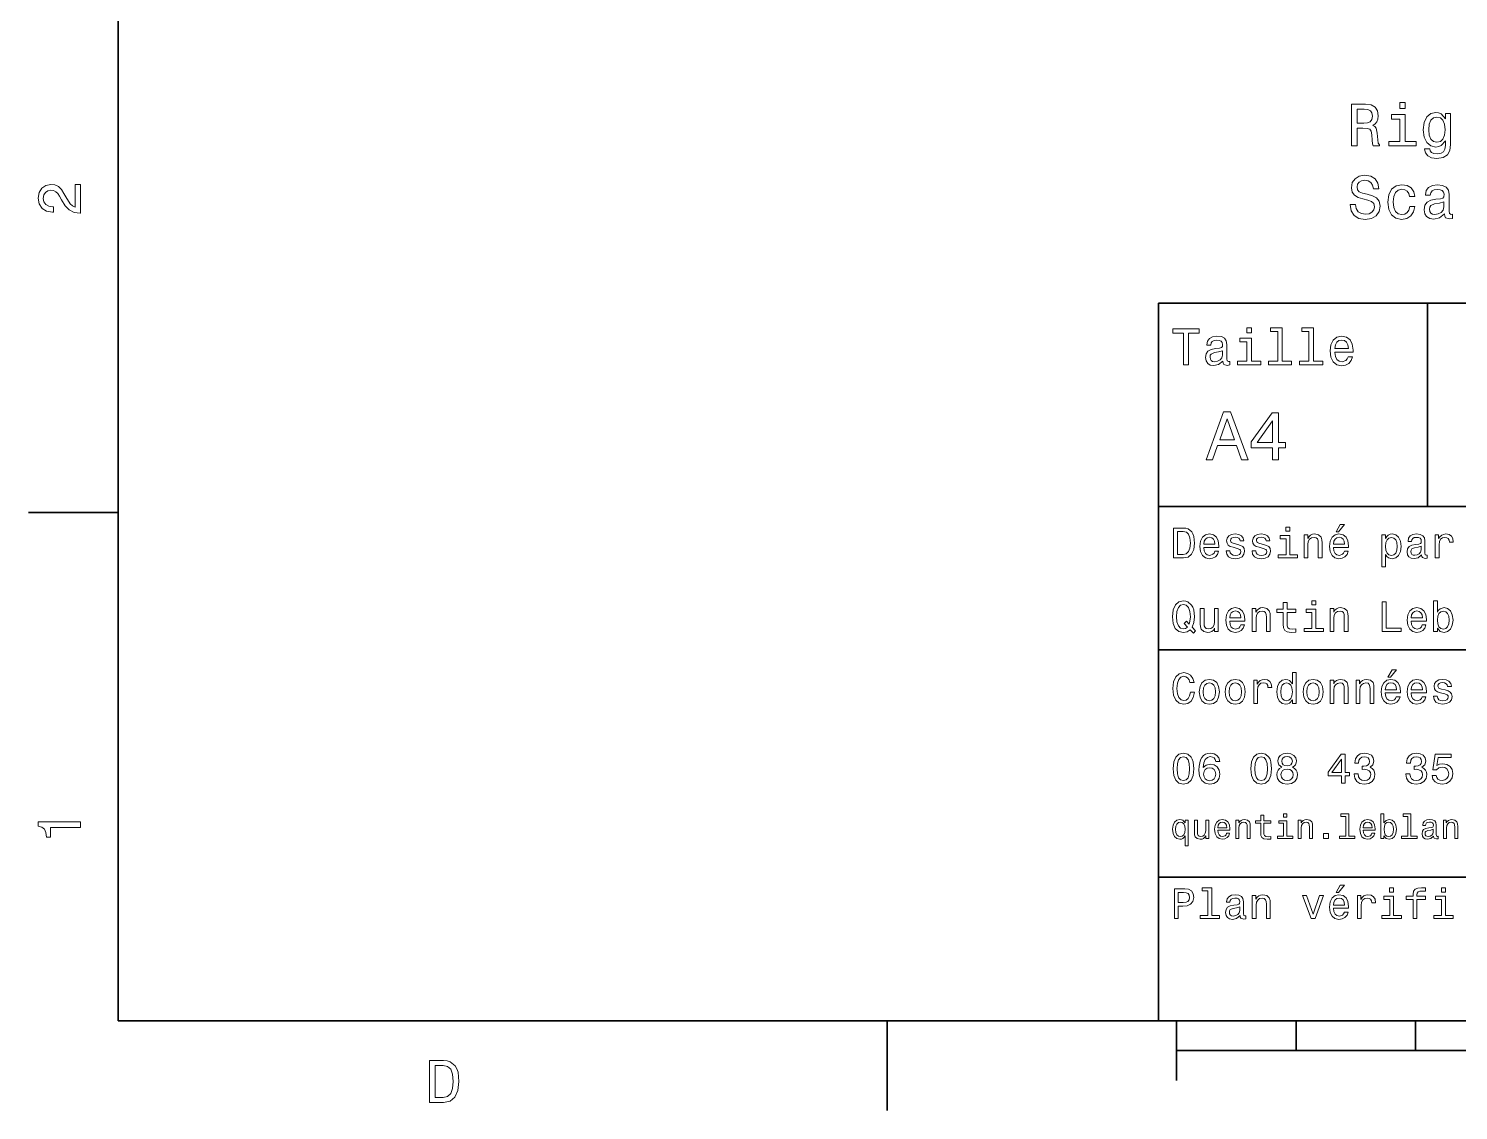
# Model space of a CAD drawing. Extents: x 0 to 297, y 0 to 210.
# Drawn here: x 2.5 to 122.1, y 2.5 to 93 of the extents above; entities that cross this region are included whole.
import ezdxf

# ---------------------------------------------------------------- set-up
doc = ezdxf.new("R2010")
doc.units = 0

msp = doc.modelspace()

# ---------------------------------------------------------------- linework, layer by layer
at = {"color": 7, "lineweight": 35}
for p, q in [((10, 200), (10, 10)), ((97, 10), (97, 70)), ((97, 70), (287, 70)), ((97, 53), (162, 53)), ((97, 41), (162, 41)), ((97, 22), (162, 22)), ((10, 10), (287, 10)), ((97, 10), (287, 10)), ((98.5, 7.5), (198.5, 7.5))]:
    msp.add_line(p, q, dxfattribs=at)
at = {"color": 7, "lineweight": 35, "ltscale": 0.425}
msp.add_line((119.5, 53), (119.5, 70), dxfattribs=at)
at = {"color": 7, "lineweight": 35, "ltscale": 0.1875}
for p, q in [((10, 52.5), (2.5, 52.5)), ((74.300003, 10), (74.300003, 2.5))]:
    msp.add_line(p, q, dxfattribs=at)
at = {"color": 7, "lineweight": 35, "ltscale": 0.125}
msp.add_line((98.5, 10), (98.5, 5), dxfattribs=at)
at = {"color": 7, "lineweight": 35, "ltscale": 0.0625}
for p, q in [((108.5, 10), (108.5, 7.5)), ((118.5, 10), (118.5, 7.5))]:
    msp.add_line(p, q, dxfattribs=at)
at = {"color": 7, "lineweight": 13}
for points in [[(113.153374, 83.143372), (113.622391, 83.143372), (113.622391, 84.62104), (114.101501, 84.62104), (114.454529, 84.605911), (114.67643, 84.535301), (114.797462, 84.368874), (114.8479, 84.071327), (114.873116, 83.617432), (114.903374, 83.319885), (114.96389, 83.143372), (115.493431, 83.143372), (115.493431, 83.239189), (115.377434, 83.380402), (115.33709, 83.642654), (115.301788, 84.207489), (115.216057, 84.626083), (115.10006, 84.757202), (114.918503, 84.853027), (115.120232, 84.979103), (115.261444, 85.155617), (115.352219, 85.377518), (115.382477, 85.644814), (115.311874, 86.068443), (115.110146, 86.386169), (114.77729, 86.577812), (114.323402, 86.643372), (113.153374, 86.643372)], [(114.192276, 86.214699), (114.499916, 86.184441), (114.716774, 86.088615), (114.852943, 85.912102), (114.898331, 85.634727), (114.8479, 85.342216), (114.711731, 85.165703), (114.479744, 85.074928), (114.162018, 85.049713), (113.622391, 85.049713), (113.622391, 86.214699)], [(117.641846, 86.764412), (117.172829, 86.764412), (117.172829, 86.260086), (117.641846, 86.260086)], [(117.626717, 83.516571), (117.626717, 85.760803), (116.486946, 85.760803), (116.486946, 85.382568), (117.182915, 85.382568), (117.182915, 83.516571), (116.275131, 83.516571), (116.275131, 83.143372), (118.544586, 83.143372), (118.544586, 83.516571)], [(121.414185, 83.264412), (121.414185, 85.851585), (120.990547, 85.851585), (120.990547, 85.412827), (120.64257, 85.811241), (120.430756, 85.912102), (120.193718, 85.947403), (119.765045, 85.846542), (119.43219, 85.564117), (119.215332, 85.110229), (119.139687, 84.5), (119.215332, 83.884727), (119.43219, 83.430832), (119.765045, 83.143372), (120.193718, 83.047554), (120.435791, 83.082855), (120.637527, 83.17363), (120.990547, 83.556915), (120.990547, 83.17363), (120.950203, 82.87104), (120.839256, 82.654175), (120.627441, 82.528099), (120.309715, 82.482712), (120.032333, 82.51297), (119.835648, 82.588615), (119.719658, 82.719742), (119.684357, 82.896255), (119.255676, 82.896255), (119.255676, 82.876083), (119.321243, 82.553314), (119.522972, 82.311241), (119.845734, 82.1549), (120.2845, 82.099426), (120.80899, 82.175072), (121.156975, 82.386887), (121.353661, 82.755043)], [(119.598618, 84.5), (119.644005, 84.948845), (119.780174, 85.2817), (119.991989, 85.478386), (120.274414, 85.548988), (120.57196, 85.478386), (120.793861, 85.2817), (120.930031, 84.948845), (120.980461, 84.5), (120.930031, 84.041069), (120.793861, 83.713257), (120.57196, 83.511528), (120.274414, 83.445969), (119.991989, 83.511528), (119.780174, 83.713257), (119.644005, 84.046112)], [(113.481186, 78.251442), (113.022247, 78.251442), (113.123116, 77.716858), (113.375275, 77.323486), (113.763603, 77.086456), (114.288101, 77.000725), (114.807556, 77.081413), (115.195885, 77.303314), (115.443001, 77.651299), (115.533775, 78.110229), (115.45813, 78.523773), (115.246315, 78.791069), (114.903374, 78.967583), (114.444443, 79.098701), (114.051071, 79.194527), (113.793861, 79.305473), (113.647614, 79.466858), (113.602219, 79.719025), (113.647614, 79.945969), (113.778732, 80.117439), (113.980461, 80.233429), (114.257843, 80.273773), (114.54026, 80.223343), (114.762161, 80.087173), (114.908417, 79.860229), (114.979019, 79.552597), (115.437958, 79.552597), (115.437958, 79.562683), (115.357262, 80.036743), (115.120232, 80.389771), (114.747032, 80.611671), (114.242714, 80.687317), (113.788818, 80.611671), (113.435791, 80.399857), (113.208847, 80.072044), (113.128159, 79.648415), (113.193718, 79.270172), (113.385361, 79.01297), (113.687958, 78.841499), (114.101501, 78.710373), (114.510002, 78.594383), (114.817642, 78.483429), (115.004242, 78.322044), (115.069801, 78.059799), (115.009285, 77.792511), (114.852943, 77.590782), (114.615913, 77.464699), (114.308273, 77.424355), (113.965332, 77.479828), (113.703087, 77.641212), (113.536659, 77.903458)], [(6.833213, 77.519447), (6.833213, 79.925072), (6.399496, 79.925072), (6.399496, 78.023773), (6.162464, 78.129684), (5.965778, 78.311241), (5.607709, 78.871033), (5.456412, 79.168587), (5.239553, 79.501442), (4.987392, 79.738472), (4.689842, 79.874641), (4.351945, 79.925072), (3.928314, 79.839333), (3.595461, 79.602303), (3.383646, 79.239189), (3.307997, 78.770172), (3.393732, 78.286018), (3.630764, 77.91787), (4.009006, 77.680832), (4.508286, 77.600143), (4.578891, 77.600143), (4.578891, 78.059074), (4.538545, 78.059074), (4.195605, 78.104462), (3.943444, 78.240631), (3.782061, 78.457489), (3.726585, 78.744957), (3.777017, 79.03746), (3.903098, 79.254318), (4.099784, 79.395531), (4.346902, 79.445961), (4.578891, 79.41066), (4.775577, 79.314842), (4.947046, 79.153458), (5.098343, 78.931557), (5.259727, 78.634003), (5.572406, 78.139771), (5.90526, 77.791786), (6.308718, 77.585014), (6.818084, 77.519447)], [(117.994873, 78.907059), (118.433632, 78.907059), (118.342857, 79.310516), (118.125999, 79.628242), (117.788101, 79.824928), (117.349342, 79.900574), (116.865189, 79.799713), (116.497032, 79.517288), (116.265045, 79.058357), (116.184357, 78.443085), (116.260002, 77.832855), (116.486946, 77.37896), (116.845016, 77.096542), (117.334213, 77.000725), (117.767929, 77.07637), (118.10582, 77.288185), (118.337814, 77.62104), (118.438675, 78.064842), (118.015045, 78.064842), (117.9394, 77.782425), (117.798187, 77.570602), (117.596458, 77.439484), (117.349342, 77.399139), (117.041702, 77.464699), (116.819801, 77.666428), (116.683632, 77.99424), (116.638245, 78.458214), (116.683632, 78.912102), (116.824844, 79.239914), (117.051788, 79.441643), (117.349342, 79.512245), (117.611588, 79.466858), (117.808273, 79.350868), (117.9394, 79.159225)], [(120.914902, 77.44957), (120.914902, 77.434441), (120.940117, 77.26297), (121.015762, 77.14193), (121.333488, 77.046112), (121.580605, 77.086456), (121.580605, 77.429398), (121.474701, 77.414268), (121.333488, 77.479828), (121.308273, 77.681557), (121.308273, 79.083572), (121.247757, 79.441643), (121.071243, 79.693802), (120.763603, 79.8451), (120.329887, 79.900574), (119.906258, 79.840057), (119.593575, 79.668587), (119.396889, 79.401299), (119.331329, 79.048271), (119.331329, 79.018013), (119.729744, 79.018013), (119.765045, 79.229828), (119.875999, 79.381126), (120.057556, 79.471901), (120.314758, 79.507202), (120.561874, 79.481987), (120.738388, 79.406342), (120.844299, 79.275215), (120.879601, 79.093658), (120.859428, 78.881844), (120.778732, 78.77594), (120.577003, 78.725502), (120.198761, 78.685158), (119.765045, 78.594383), (119.457405, 78.432999), (119.275856, 78.18084), (119.220375, 77.80764), (119.270813, 77.474785), (119.427147, 77.227669), (119.679314, 77.071327), (120.02729, 77.015854), (120.496315, 77.121758)], [(120.864471, 78.04467), (120.803947, 77.782425), (120.64257, 77.580688), (120.40049, 77.44957), (120.102943, 77.404182), (119.911301, 77.429398), (119.775131, 77.510086), (119.6894, 77.651299), (119.664185, 77.847984), (119.684357, 78.024498), (119.765045, 78.150574), (120.087814, 78.291786), (120.496315, 78.352303), (120.864471, 78.473343)], [(99.102303, 64.837173), (99.5, 64.837173), (99.5, 67.47406), (100.407784, 67.47406), (100.407784, 67.837173), (98.190201, 67.837173), (98.190201, 67.47406), (99.102303, 67.47406)], [(102.387611, 65.139771), (102.387611, 65.126801), (102.409225, 64.979828), (102.47406, 64.876076), (102.746399, 64.793945), (102.958214, 64.828529), (102.958214, 65.122475), (102.867432, 65.109505), (102.746399, 65.165703), (102.724785, 65.338615), (102.724785, 66.540344), (102.672913, 66.84726), (102.521614, 67.0634), (102.257927, 67.193085), (101.886169, 67.240631), (101.523056, 67.188759), (101.255043, 67.041786), (101.086456, 66.812675), (101.030258, 66.510086), (101.030258, 66.484146), (101.371758, 66.484146), (101.402016, 66.665703), (101.497116, 66.795387), (101.65274, 66.873199), (101.873199, 66.903458), (102.085014, 66.881844), (102.236313, 66.817001), (102.327087, 66.704605), (102.357346, 66.548988), (102.340057, 66.367432), (102.270897, 66.276657), (102.097984, 66.233429), (101.773773, 66.198845), (101.402016, 66.121033), (101.138329, 65.982704), (100.982712, 65.766571), (100.935158, 65.446686), (100.978386, 65.161385), (101.112389, 64.949562), (101.328529, 64.815559), (101.626801, 64.768013), (102.028816, 64.858788)], [(104.773773, 65.157059), (104.773773, 67.080688), (103.796829, 67.080688), (103.796829, 66.756485), (104.393372, 66.756485), (104.393372, 65.157059), (103.615273, 65.157059), (103.615273, 64.837173), (105.560516, 64.837173), (105.560516, 65.157059)], [(104.786743, 67.940918), (104.384727, 67.940918), (104.384727, 67.508644), (104.786743, 67.508644)], [(106.969742, 67.621033), (106.969742, 65.157059), (106.187317, 65.157059), (106.187317, 64.837173), (108.128242, 64.837173), (108.128242, 65.157059), (107.350143, 65.157059), (107.350143, 67.940918), (106.373199, 67.940918), (106.373199, 67.621033)], [(109.572044, 67.621033), (109.572044, 65.157059), (108.789627, 65.157059), (108.789627, 64.837173), (110.730545, 64.837173), (110.730545, 65.157059), (109.952454, 65.157059), (109.952454, 67.940918), (108.975502, 67.940918), (108.975502, 67.621033)], [(111.750717, 65.887604), (113.272339, 65.887604), (113.276657, 66.064842), (113.207497, 66.561958), (113.017288, 66.933716), (112.714699, 67.158501), (112.312683, 67.240631), (111.919312, 67.154175), (111.616714, 66.912102), (111.422188, 66.51873), (111.353027, 66), (111.41787, 65.4683), (111.612396, 65.079247), (111.91066, 64.837173), (112.299713, 64.755043), (112.636887, 64.811234), (112.913544, 64.958214), (113.116714, 65.191643), (113.233429, 65.502876), (112.857346, 65.502876), (112.779541, 65.329971), (112.667145, 65.200287), (112.34726, 65.096542), (112.100868, 65.144089), (111.914986, 65.295387), (111.793945, 65.541786), (111.750717, 65.874634)], [(102.344383, 65.649857), (102.292511, 65.425072), (102.154182, 65.252159), (101.946686, 65.139771), (101.691643, 65.100861), (101.527374, 65.122475), (101.41066, 65.191643), (101.337173, 65.312675), (101.315559, 65.481262), (101.332855, 65.632561), (101.402016, 65.740631), (101.678673, 65.861671), (102.028816, 65.913544), (102.344383, 66.017288)], [(111.750717, 66.207489), (111.798271, 66.50576), (111.914986, 66.726219), (112.092216, 66.860229), (112.325653, 66.907776), (112.554756, 66.860229), (112.731987, 66.726219), (112.840057, 66.50576), (112.878967, 66.207489)], [(100.982712, 56.9049), (101.51297, 56.9049), (101.933716, 58.080692), (103.530258, 58.080692), (103.951012, 56.9049), (104.492798, 56.9049), (103.028816, 60.910664), (102.440926, 60.910664)], [(102.118156, 58.570606), (102.734871, 60.334293), (103.351585, 58.570606)], [(106.521614, 56.9049), (107.040344, 56.9049), (107.040344, 57.896255), (107.610954, 57.896255), (107.610954, 58.357349), (107.040344, 58.357349), (107.040344, 60.818443), (106.515854, 60.818443), (104.763687, 58.403458), (104.763687, 57.896255), (106.521614, 57.896255)], [(105.247841, 58.357349), (106.521614, 60.149857), (106.521614, 58.357349)], [(111.84726, 50.88797), (112.059799, 50.88797), (112.560516, 51.500362), (112.207489, 51.500362)], [(99.080688, 51.190563), (98.248558, 51.190563), (98.248558, 48.690563), (99.080688, 48.690563), (99.473343, 48.769814), (99.765129, 49.011169), (99.945244, 49.40382), (100.010086, 49.940563), (99.952446, 50.488113), (99.880402, 50.70425), (99.779541, 50.877163), (99.487755, 51.111313), (99.296829, 51.168949)], [(99.055473, 50.891571), (99.329254, 50.837536), (99.516571, 50.671829), (99.628242, 50.376442), (99.664268, 49.940563), (99.624641, 49.519093), (99.51297, 49.223705), (99.322044, 49.047192), (99.055473, 48.989555), (98.583572, 48.989555), (98.583572, 50.891571)], [(100.784584, 49.565922), (102.052597, 49.565922), (102.056198, 49.713619), (101.998558, 50.127884), (101.840057, 50.437683), (101.587898, 50.625), (101.252884, 50.693443), (100.925072, 50.621399), (100.672913, 50.41967), (100.510803, 50.091862), (100.453171, 49.659584), (100.507202, 49.216499), (100.669312, 48.892292), (100.91787, 48.690563), (101.242073, 48.62212), (101.523056, 48.668949), (101.753601, 48.791428), (101.922913, 48.98595), (102.020172, 49.245319), (101.706772, 49.245319), (101.64193, 49.101227), (101.548271, 48.993156), (101.2817, 48.9067), (101.07637, 48.946327), (100.921471, 49.072407), (100.820602, 49.27774), (100.784584, 49.555115)], [(100.784584, 49.832493), (100.824211, 50.081055), (100.921471, 50.264771), (101.069168, 50.376442), (101.263687, 50.416069), (101.454613, 50.376442), (101.602303, 50.264771), (101.69236, 50.081055), (101.724785, 49.832493)], [(103.623199, 49.818085), (103.317001, 49.890129), (103.090057, 49.972984), (103.014412, 50.142292), (103.036026, 50.261169), (103.111671, 50.347622), (103.234146, 50.401657), (103.41066, 50.423271), (103.579971, 50.401657), (103.713257, 50.336815), (103.799713, 50.239555), (103.835732, 50.109871), (104.145531, 50.109871), (104.145531, 50.117077), (104.091499, 50.351227), (103.943802, 50.534943), (103.713257, 50.650219), (103.41066, 50.693443), (103.104469, 50.650219), (102.881126, 50.531342), (102.740631, 50.354828), (102.697403, 50.131485), (102.729828, 49.915348), (102.830688, 49.76405), (102.996399, 49.655983), (103.237755, 49.580334), (103.590775, 49.493877), (103.806915, 49.40382), (103.864555, 49.331772), (103.886169, 49.223705), (103.853745, 49.09042), (103.767288, 48.989555), (103.626801, 48.924713), (103.439484, 48.903099), (103.241356, 48.924713), (103.09726, 49.000362), (103, 49.122841), (102.960373, 49.292149), (102.654175, 49.292149), (102.704613, 49.003963), (102.852303, 48.795029), (103.086456, 48.668949), (103.41066, 48.62212), (103.749283, 48.668949), (103.997841, 48.795029), (104.149139, 48.996758), (104.203171, 49.259727), (104.163544, 49.486671), (104.051872, 49.641571), (103.868156, 49.742435)], [(105.791786, 49.818085), (105.485588, 49.890129), (105.258644, 49.972984), (105.182999, 50.142292), (105.204613, 50.261169), (105.280258, 50.347622), (105.40274, 50.401657), (105.579254, 50.423271), (105.748558, 50.401657), (105.881844, 50.336815), (105.9683, 50.239555), (106.004326, 50.109871), (106.314117, 50.109871), (106.314117, 50.117077), (106.260086, 50.351227), (106.112396, 50.534943), (105.881844, 50.650219), (105.579254, 50.693443), (105.273056, 50.650219), (105.049713, 50.531342), (104.909225, 50.354828), (104.865997, 50.131485), (104.898415, 49.915348), (104.999283, 49.76405), (105.164986, 49.655983), (105.406342, 49.580334), (105.759369, 49.493877), (105.975502, 49.40382), (106.033142, 49.331772), (106.054756, 49.223705), (106.022339, 49.09042), (105.935883, 48.989555), (105.795387, 48.924713), (105.60807, 48.903099), (105.409943, 48.924713), (105.265854, 49.000362), (105.168587, 49.122841), (105.12896, 49.292149), (104.822769, 49.292149), (104.873199, 49.003963), (105.020897, 48.795029), (105.255043, 48.668949), (105.579254, 48.62212), (105.91787, 48.668949), (106.166428, 48.795029), (106.317726, 48.996758), (106.371758, 49.259727), (106.33213, 49.486671), (106.220459, 49.641571), (106.036743, 49.742435)], [(107.981987, 48.957134), (107.981987, 50.560158), (107.16787, 50.560158), (107.16787, 50.289986), (107.664986, 50.289986), (107.664986, 48.957134), (107.016571, 48.957134), (107.016571, 48.690563), (108.637611, 48.690563), (108.637611, 48.957134)], [(107.992798, 51.27702), (107.657784, 51.27702), (107.657784, 50.916786), (107.992798, 50.916786)], [(109.181557, 48.690563), (109.498558, 48.690563), (109.498558, 49.807278), (109.530983, 50.063042), (109.635445, 50.250362), (109.797546, 50.365635), (110.013687, 50.408863), (110.1866, 50.372841), (110.29467, 50.275578), (110.348701, 50.113472), (110.366714, 49.897335), (110.366714, 48.690563), (110.683716, 48.690563), (110.683716, 49.962177), (110.669312, 50.217941), (110.604469, 50.430477), (110.39193, 50.625), (110.060516, 50.693443), (109.876801, 50.668228), (109.721901, 50.599785), (109.588615, 50.484512), (109.484146, 50.329613), (109.484146, 50.625), (109.181557, 50.625)], [(111.627518, 49.565922), (112.895531, 49.565922), (112.899132, 49.713619), (112.841499, 50.127884), (112.682999, 50.437683), (112.430832, 50.625), (112.095825, 50.693443), (111.768013, 50.621399), (111.515854, 50.41967), (111.353745, 50.091862), (111.296112, 49.659584), (111.350143, 49.216499), (111.512245, 48.892292), (111.760803, 48.690563), (112.085014, 48.62212), (112.365997, 48.668949), (112.596542, 48.791428), (112.765854, 48.98595), (112.863113, 49.245319), (112.549713, 49.245319), (112.484871, 49.101227), (112.391212, 48.993156), (112.124641, 48.9067), (111.919312, 48.946327), (111.764412, 49.072407), (111.663544, 49.27774), (111.627518, 49.555115)], [(111.627518, 49.832493), (111.667145, 50.081055), (111.764412, 50.264771), (111.912102, 50.376442), (112.106628, 50.416069), (112.297546, 50.376442), (112.445244, 50.264771), (112.535301, 50.081055), (112.567726, 49.832493)], [(115.986313, 50.326012), (115.986313, 50.625), (115.669312, 50.625), (115.669312, 47.941284), (115.986313, 47.941284), (115.986313, 48.98595), (116.097984, 48.816643), (116.22406, 48.704971), (116.541069, 48.62212), (116.843658, 48.690563), (117.081413, 48.895893), (117.236313, 49.2201), (117.293945, 49.659584), (117.236313, 50.095463), (117.081413, 50.41967), (116.843658, 50.621399), (116.541069, 50.693443), (116.368156, 50.671829), (116.220459, 50.603386), (116.094383, 50.488113)], [(116.48703, 48.9067), (116.274498, 48.953533), (116.119598, 49.097622), (116.022339, 49.331772), (115.989914, 49.659584), (116.022339, 49.983791), (116.119598, 50.217941), (116.274498, 50.358429), (116.48703, 50.408863), (116.681557, 50.358429), (116.836456, 50.21434), (116.933716, 49.98019), (116.969742, 49.659584), (116.933716, 49.335377), (116.836456, 49.097622), (116.681557, 48.953533)], [(119.005043, 48.942726), (119.005043, 48.931919), (119.023056, 48.809441), (119.077087, 48.722984), (119.304031, 48.654541), (119.480545, 48.683357), (119.480545, 48.928314), (119.4049, 48.917507), (119.304031, 48.96434), (119.286026, 49.108429), (119.286026, 50.109871), (119.242798, 50.365635), (119.116714, 50.54575), (118.896973, 50.65382), (118.587173, 50.693443), (118.284584, 50.650219), (118.061241, 50.52774), (117.920746, 50.336815), (117.873917, 50.084656), (117.873917, 50.063042), (118.158501, 50.063042), (118.183716, 50.21434), (118.26297, 50.322407), (118.392654, 50.387249), (118.57637, 50.412464), (118.752884, 50.394455), (118.878967, 50.34042), (118.954613, 50.246758), (118.979828, 50.117077), (118.965416, 49.965778), (118.907784, 49.890129), (118.763687, 49.854107), (118.493515, 49.825291), (118.183716, 49.760448), (117.963974, 49.645176), (117.834297, 49.465057), (117.79467, 49.19849), (117.830688, 48.960735), (117.942368, 48.784222), (118.122482, 48.67255), (118.37104, 48.632927), (118.706055, 48.708576)], [(120.143372, 48.690563), (120.460373, 48.690563), (120.460373, 49.796471), (120.492798, 50.063042), (120.590057, 50.253963), (120.748558, 50.369236), (120.961098, 50.408863), (121.119598, 50.383648), (121.238472, 50.3116), (121.310516, 50.189121), (121.335739, 50.023415), (121.656342, 50.023415), (121.613113, 50.315205), (121.49424, 50.524136), (121.296112, 50.650219), (121.02594, 50.693443), (120.842224, 50.664627), (120.683716, 50.592579), (120.543228, 50.4701), (120.431557, 50.304398), (120.431557, 50.625), (120.143372, 50.625)], [(118.969025, 49.367798), (118.925797, 49.180477), (118.810516, 49.036385), (118.637611, 48.942726), (118.425072, 48.910305), (118.288185, 48.928314), (118.190926, 48.98595), (118.129684, 49.086815), (118.111671, 49.227306), (118.126083, 49.353386), (118.183716, 49.443443), (118.414268, 49.544312), (118.706055, 49.587536), (118.969025, 49.673992)], [(99.642654, 42.685879), (99.916428, 42.401295), (100.107346, 42.592216), (99.811958, 42.894814), (99.963257, 43.305473), (100.010086, 43.780979), (99.941643, 44.339336), (99.862389, 44.56628), (99.757927, 44.753601), (99.46254, 45.009365), (99.282417, 45.074207), (99.084297, 45.099422), (98.702446, 45.009365), (98.41066, 44.757202), (98.223343, 44.342937), (98.158501, 43.780979), (98.223343, 43.219021), (98.407059, 42.804756), (98.698845, 42.548992), (99.084297, 42.462536), (99.397697, 42.520172)], [(99.415703, 42.916428), (99.260803, 42.801151), (99.084297, 42.765129), (98.850143, 42.829971), (98.666428, 43.024494), (98.543945, 43.341499), (98.504326, 43.780979), (98.543945, 44.216858), (98.662827, 44.537464), (98.846542, 44.731987), (99.084297, 44.80043), (99.318443, 44.731987), (99.502159, 44.533859), (99.62104, 44.213257), (99.664268, 43.780979), (99.631844, 43.406338), (99.5634, 43.150578), (99.329254, 43.395531), (99.134727, 43.211815)], [(101.998558, 44.465416), (101.681557, 44.465416), (101.681557, 43.348701), (101.645531, 43.089336), (101.541069, 42.902016), (101.37896, 42.786743), (101.166428, 42.750721), (100.997116, 42.779537), (100.889046, 42.865993), (100.827812, 43.013687), (100.8134, 43.222622), (100.8134, 44.465416), (100.496399, 44.465416), (100.496399, 43.193802), (100.507202, 42.938038), (100.575645, 42.725502), (100.784584, 42.530979), (101.119598, 42.462536), (101.299713, 42.487751), (101.454613, 42.552593), (101.587898, 42.664265), (101.695969, 42.826366), (101.695969, 42.530979), (101.998558, 42.530979)], [(102.953171, 43.406338), (104.221184, 43.406338), (104.224785, 43.554035), (104.167145, 43.9683), (104.008644, 44.278099), (103.756485, 44.465416), (103.421471, 44.533859), (103.093658, 44.461815), (102.841499, 44.260086), (102.679398, 43.932278), (102.621758, 43.5), (102.675797, 43.056915), (102.837898, 42.732708), (103.086456, 42.530979), (103.41066, 42.462536), (103.691643, 42.509365), (103.922188, 42.631844), (104.091499, 42.826366), (104.188759, 43.085735), (103.875359, 43.085735), (103.810516, 42.941643), (103.716858, 42.833572), (103.450287, 42.747116), (103.244957, 42.786743), (103.090057, 42.912823), (102.989197, 43.118156), (102.953171, 43.395531)], [(102.953171, 43.672909), (102.992798, 43.921471), (103.090057, 44.105186), (103.237755, 44.216858), (103.432274, 44.256485), (103.623199, 44.216858), (103.770897, 44.105186), (103.860954, 43.921471), (103.893372, 43.672909)], [(104.844383, 42.530979), (105.161385, 42.530979), (105.161385, 43.647694), (105.193802, 43.903458), (105.298271, 44.090778), (105.460373, 44.206051), (105.676514, 44.249279), (105.849426, 44.213257), (105.957497, 44.115993), (106.011528, 43.953888), (106.029541, 43.737751), (106.029541, 42.530979), (106.346542, 42.530979), (106.346542, 43.802593), (106.33213, 44.058357), (106.267288, 44.270893), (106.054756, 44.465416), (105.723343, 44.533859), (105.539627, 44.508644), (105.384727, 44.440201), (105.251442, 44.324928), (105.146973, 44.170029), (105.146973, 44.465416), (104.844383, 44.465416)], [(107.438042, 44.130402), (107.438042, 43.161381), (107.459656, 42.84798), (107.560516, 42.631844), (107.762245, 42.505764), (108.104469, 42.462536), (108.479111, 42.480545), (108.479111, 42.754322), (108.20533, 42.732708), (107.956772, 42.761528), (107.823486, 42.851585), (107.765854, 43.00288), (107.755043, 43.215416), (107.755043, 44.130402), (108.479111, 44.130402), (108.479111, 44.400574), (107.755043, 44.400574), (107.755043, 44.966137), (107.438042, 44.966137), (107.438042, 44.400574), (106.890488, 44.400574), (106.890488, 44.130402)], [(110.150574, 42.79755), (110.150574, 44.400574), (109.336456, 44.400574), (109.336456, 44.130402), (109.833572, 44.130402), (109.833572, 42.79755), (109.185158, 42.79755), (109.185158, 42.530979), (110.806198, 42.530979), (110.806198, 42.79755)], [(110.161385, 45.117435), (109.82637, 45.117435), (109.82637, 44.757202), (110.161385, 44.757202)], [(111.350143, 42.530979), (111.667145, 42.530979), (111.667145, 43.647694), (111.69957, 43.903458), (111.804031, 44.090778), (111.966141, 44.206051), (112.182274, 44.249279), (112.355186, 44.213257), (112.463257, 44.115993), (112.517288, 43.953888), (112.535301, 43.737751), (112.535301, 42.530979), (112.852303, 42.530979), (112.852303, 43.802593), (112.837898, 44.058357), (112.773056, 44.270893), (112.560516, 44.465416), (112.229103, 44.533859), (112.045387, 44.508644), (111.890488, 44.440201), (111.757202, 44.324928), (111.65274, 44.170029), (111.65274, 44.465416), (111.350143, 44.465416)], [(115.701729, 42.530979), (117.308357, 42.530979), (117.308357, 42.833572), (116.033142, 42.833572), (116.033142, 45.030979), (115.701729, 45.030979)], [(118.133286, 43.406338), (119.401299, 43.406338), (119.4049, 43.554035), (119.34726, 43.9683), (119.188766, 44.278099), (118.9366, 44.465416), (118.601585, 44.533859), (118.273773, 44.461815), (118.021614, 44.260086), (117.859512, 43.932278), (117.801872, 43.5), (117.855911, 43.056915), (118.018013, 42.732708), (118.266571, 42.530979), (118.590775, 42.462536), (118.871758, 42.509365), (119.10231, 42.631844), (119.271614, 42.826366), (119.368881, 43.085735), (119.055481, 43.085735), (118.990631, 42.941643), (118.896973, 42.833572), (118.630402, 42.747116), (118.425072, 42.786743), (118.270172, 42.912823), (118.169312, 43.118156), (118.133286, 43.395531)], [(118.133286, 43.672909), (118.172913, 43.921471), (118.270172, 44.105186), (118.41787, 44.216858), (118.612396, 44.256485), (118.803314, 44.216858), (118.951012, 44.105186), (119.041069, 43.921471), (119.073486, 43.672909)], [(120.323486, 42.829971), (120.55764, 42.552593), (120.878242, 42.462536), (121.18084, 42.530979), (121.422195, 42.736309), (121.573486, 43.064121), (121.631126, 43.5), (121.573486, 43.935879), (121.418587, 44.260086), (121.18084, 44.461815), (120.878242, 44.533859), (120.561241, 44.440201), (120.431557, 44.324928), (120.323486, 44.170029), (120.323486, 45.117435), (120.006485, 45.117435), (120.006485, 42.530979), (120.323486, 42.530979)], [(121.306915, 43.5), (121.270897, 43.175793), (121.17363, 42.938038), (121.018738, 42.793949), (120.824211, 42.747116), (120.611671, 42.793949), (120.456772, 42.938038), (120.359512, 43.172188), (120.327087, 43.5), (120.359512, 43.824207), (120.456772, 44.058357), (120.611671, 44.198845), (120.824211, 44.249279), (121.018738, 44.198845), (121.17363, 44.054756), (121.270897, 43.820606)], [(99.66787, 37.460373), (99.595818, 37.15778), (99.476944, 36.941643), (99.311241, 36.808357), (99.116714, 36.765129), (98.882568, 36.829971), (98.698845, 37.024494), (98.57637, 37.341499), (98.536743, 37.780979), (98.57637, 38.216858), (98.695244, 38.537464), (98.87896, 38.731987), (99.116714, 38.80043), (99.289627, 38.764408), (99.437317, 38.663544), (99.552597, 38.501442), (99.631844, 38.278099), (99.97406, 38.278099), (99.865997, 38.620316), (99.678673, 38.879681), (99.422913, 39.041786), (99.116714, 39.099422), (98.734871, 39.009365), (98.443085, 38.757202), (98.25576, 38.342937), (98.190926, 37.780979), (98.25576, 37.219021), (98.443085, 36.804756), (98.734871, 36.548992), (99.116714, 36.462536), (99.451729, 36.530979), (99.721901, 36.721901), (99.912827, 37.035301), (100.013687, 37.460373)], [(100.413544, 37.496399), (100.471184, 37.056915), (100.636887, 36.732708), (100.899857, 36.530979), (101.252884, 36.462536), (101.602303, 36.530979), (101.865273, 36.729107), (102.030983, 37.053314), (102.092216, 37.496399), (102.030983, 37.935879), (101.865273, 38.263687), (101.602303, 38.461815), (101.252884, 38.533859), (100.899857, 38.461815), (100.636887, 38.260086), (100.471184, 37.935879)], [(102.58213, 37.496399), (102.639771, 37.056915), (102.805473, 36.732708), (103.068443, 36.530979), (103.421471, 36.462536), (103.770897, 36.530979), (104.033859, 36.729107), (104.19957, 37.053314), (104.260803, 37.496399), (104.19957, 37.935879), (104.033859, 38.263687), (103.770897, 38.461815), (103.421471, 38.533859), (103.068443, 38.461815), (102.805473, 38.260086), (102.639771, 37.935879)], [(104.963257, 36.530979), (105.280258, 36.530979), (105.280258, 37.636887), (105.312683, 37.903458), (105.409943, 38.094379), (105.568443, 38.209652), (105.780983, 38.249279), (105.939484, 38.224064), (106.058357, 38.152016), (106.130402, 38.029537), (106.155617, 37.863831), (106.476227, 37.863831), (106.432999, 38.155621), (106.314117, 38.364552), (106.115997, 38.490635), (105.845825, 38.533859), (105.662102, 38.505043), (105.503601, 38.432995), (105.363113, 38.310516), (105.251442, 38.144814), (105.251442, 38.465416), (104.963257, 38.465416)], [(108.201729, 36.829971), (108.201729, 36.530979), (108.51873, 36.530979), (108.51873, 39.117435), (108.20533, 39.117435), (108.20533, 38.170029), (107.963974, 38.443802), (107.816284, 38.508644), (107.646973, 38.533859), (107.340775, 38.461815), (107.103027, 38.260086), (106.948128, 37.935879), (106.894089, 37.5), (106.948128, 37.064121), (107.103027, 36.736309), (107.340775, 36.530979), (107.646973, 36.462536), (107.816284, 36.487751), (107.967575, 36.552593)], [(109.087898, 37.496399), (109.145531, 37.056915), (109.311241, 36.732708), (109.574203, 36.530979), (109.927231, 36.462536), (110.276657, 36.530979), (110.539627, 36.729107), (110.70533, 37.053314), (110.766571, 37.496399), (110.70533, 37.935879), (110.539627, 38.263687), (110.276657, 38.461815), (109.927231, 38.533859), (109.574203, 38.461815), (109.311241, 38.260086), (109.145531, 37.935879)], [(111.350143, 36.530979), (111.667145, 36.530979), (111.667145, 37.647694), (111.69957, 37.903458), (111.804031, 38.090778), (111.966141, 38.206051), (112.182274, 38.249279), (112.355186, 38.213257), (112.463257, 38.115993), (112.517288, 37.953888), (112.535301, 37.737751), (112.535301, 36.530979), (112.852303, 36.530979), (112.852303, 37.802593), (112.837898, 38.058357), (112.773056, 38.270893), (112.560516, 38.465416), (112.229103, 38.533859), (112.045387, 38.508644), (111.890488, 38.440201), (111.757202, 38.324928), (111.65274, 38.170029), (111.65274, 38.465416), (111.350143, 38.465416)], [(113.51873, 36.530979), (113.835732, 36.530979), (113.835732, 37.647694), (113.868156, 37.903458), (113.972626, 38.090778), (114.134727, 38.206051), (114.350861, 38.249279), (114.523773, 38.213257), (114.631844, 38.115993), (114.685883, 37.953888), (114.703888, 37.737751), (114.703888, 36.530979), (115.020889, 36.530979), (115.020889, 37.802593), (115.006485, 38.058357), (114.941643, 38.270893), (114.729111, 38.465416), (114.39769, 38.533859), (114.213974, 38.508644), (114.059082, 38.440201), (113.925789, 38.324928), (113.821327, 38.170029), (113.821327, 38.465416), (113.51873, 38.465416)], [(115.964699, 37.406338), (117.232712, 37.406338), (117.236313, 37.554035), (117.178673, 37.9683), (117.020172, 38.278099), (116.768013, 38.465416), (116.432999, 38.533859), (116.105186, 38.461815), (115.853027, 38.260086), (115.690918, 37.932278), (115.633286, 37.5), (115.687317, 37.056915), (115.849426, 36.732708), (116.097984, 36.530979), (116.422188, 36.462536), (116.703171, 36.509365), (116.933716, 36.631844), (117.103027, 36.826366), (117.200287, 37.085735), (116.886887, 37.085735), (116.822044, 36.941643), (116.728386, 36.833572), (116.461815, 36.747116), (116.256485, 36.786743), (116.101585, 36.912823), (116.000717, 37.118156), (115.964699, 37.395531)], [(116.184441, 38.728386), (116.396973, 38.728386), (116.897697, 39.340778), (116.54467, 39.340778)], [(118.133286, 37.406338), (119.401299, 37.406338), (119.4049, 37.554035), (119.34726, 37.9683), (119.188766, 38.278099), (118.9366, 38.465416), (118.601585, 38.533859), (118.273773, 38.461815), (118.021614, 38.260086), (117.859512, 37.932278), (117.801872, 37.5), (117.855911, 37.056915), (118.018013, 36.732708), (118.266571, 36.530979), (118.590775, 36.462536), (118.871758, 36.509365), (119.10231, 36.631844), (119.271614, 36.826366), (119.368881, 37.085735), (119.055481, 37.085735), (118.990631, 36.941643), (118.896973, 36.833572), (118.630402, 36.747116), (118.425072, 36.786743), (118.270172, 36.912823), (118.169312, 37.118156), (118.133286, 37.395531)], [(120.971901, 37.658501), (120.66571, 37.730545), (120.438766, 37.8134), (120.363113, 37.982708), (120.384727, 38.101585), (120.460373, 38.188038), (120.582855, 38.242073), (120.759369, 38.263687), (120.92868, 38.242073), (121.061966, 38.177231), (121.148415, 38.079971), (121.184441, 37.950287), (121.49424, 37.950287), (121.49424, 37.957493), (121.440201, 38.191643), (121.292511, 38.375359), (121.061966, 38.490635), (120.759369, 38.533859), (120.453171, 38.490635), (120.229828, 38.371758), (120.08934, 38.195244), (120.046112, 37.971901), (120.078529, 37.755764), (120.179398, 37.604465), (120.3451, 37.496399), (120.586456, 37.42075), (120.939484, 37.334293), (121.155624, 37.244236), (121.213257, 37.172188), (121.234871, 37.064121), (121.202454, 36.930836), (121.115997, 36.829971), (120.97551, 36.765129), (120.788185, 36.743515), (120.590057, 36.765129), (120.445969, 36.840778), (120.348709, 36.963257), (120.309082, 37.132565), (120.002884, 37.132565), (120.053314, 36.844379), (120.201012, 36.635445), (120.435158, 36.509365), (120.759369, 36.462536), (121.097984, 36.509365), (121.346542, 36.635445), (121.497841, 36.837173), (121.551872, 37.100143), (121.512253, 37.327087), (121.400574, 37.481987), (121.216858, 37.582851)], [(100.737755, 37.5), (100.770172, 37.824207), (100.87104, 38.058357), (101.033142, 38.20245), (101.252884, 38.25288), (101.469017, 38.20245), (101.631126, 38.061958), (101.731987, 37.824207), (101.768013, 37.5), (101.731987, 37.172188), (101.631126, 36.934437), (101.469017, 36.790344), (101.252884, 36.743515), (101.033142, 36.790344), (100.87104, 36.934437), (100.770172, 37.172188)], [(102.906342, 37.5), (102.938759, 37.824207), (103.039627, 38.058357), (103.201729, 38.20245), (103.421471, 38.25288), (103.637611, 38.20245), (103.799713, 38.061958), (103.900574, 37.824207), (103.9366, 37.5), (103.900574, 37.172188), (103.799713, 36.934437), (103.637611, 36.790344), (103.421471, 36.743515), (103.201729, 36.790344), (103.039627, 36.934437), (102.938759, 37.172188)], [(107.701012, 38.249279), (107.909943, 38.198845), (108.068443, 38.058357), (108.162102, 37.824207), (108.198128, 37.5), (108.162102, 37.172188), (108.068443, 36.938038), (107.909943, 36.793949), (107.701012, 36.747116), (107.502884, 36.793949), (107.351585, 36.938038), (107.250717, 37.175793), (107.2183, 37.5), (107.250717, 37.820606), (107.351585, 38.054756), (107.502884, 38.198845)], [(109.412102, 37.5), (109.444527, 37.824207), (109.545387, 38.058357), (109.707489, 38.20245), (109.927231, 38.25288), (110.143372, 38.20245), (110.305473, 38.061958), (110.406342, 37.824207), (110.44236, 37.5), (110.406342, 37.172188), (110.305473, 36.934437), (110.143372, 36.790344), (109.927231, 36.743515), (109.707489, 36.790344), (109.545387, 36.934437), (109.444527, 37.172188)], [(115.964699, 37.672909), (116.004318, 37.921471), (116.101585, 38.105186), (116.249283, 38.216858), (116.443802, 38.256485), (116.634727, 38.216858), (116.782425, 38.105186), (116.872482, 37.921471), (116.9049, 37.672909)], [(118.133286, 37.672909), (118.172913, 37.921471), (118.270172, 38.105186), (118.41787, 38.216858), (118.612396, 38.256485), (118.803314, 38.216858), (118.951012, 38.105186), (119.041069, 37.921471), (119.073486, 37.672909)], [(98.216141, 31.071325), (98.270172, 30.505762), (98.439484, 30.102304), (98.709656, 29.857347), (99.084297, 29.778097), (99.45533, 29.857347), (99.725502, 30.102304), (99.891212, 30.505762), (99.948845, 31.071325), (99.891212, 31.633286), (99.822769, 31.856628), (99.725502, 32.040344), (99.45533, 32.285301), (99.084297, 32.368156), (98.709656, 32.285301), (98.439484, 32.036743), (98.270172, 31.633286)], [(102.117432, 31.676512), (102.048988, 31.9683), (101.890488, 32.184437), (101.645531, 32.321323), (101.328529, 32.368156), (101.115997, 32.342937), (100.932274, 32.274494), (100.770172, 32.162823), (100.633286, 32.004322), (100.525215, 31.806194), (100.445969, 31.56484), (100.395531, 31.280258), (100.381126, 30.959654), (100.438759, 30.448126), (100.615273, 30.077089), (100.899857, 29.853746), (101.288902, 29.778097), (101.638329, 29.842939), (101.9049, 30.012247), (102.077812, 30.278818), (102.139046, 30.617435), (102.077812, 30.959654), (101.912102, 31.222622), (101.656342, 31.388329), (101.33934, 31.445965), (100.997116, 31.373919), (100.741356, 31.168587), (100.795387, 31.56484), (100.91066, 31.849422), (101.087173, 32.01873), (101.33213, 32.076366), (101.512245, 32.04755), (101.649132, 31.971901), (101.739197, 31.845821), (101.786026, 31.676512)], [(104.721901, 31.071325), (104.77594, 30.505762), (104.945244, 30.102304), (105.215416, 29.857347), (105.590057, 29.778097), (105.961098, 29.857347), (106.23127, 30.102304), (106.396973, 30.505762), (106.454613, 31.071325), (106.396973, 31.633286), (106.328529, 31.856628), (106.23127, 32.040344), (105.961098, 32.285301), (105.590057, 32.368156), (105.215416, 32.285301), (104.945244, 32.036743), (104.77594, 31.633286)], [(107.311958, 31.197405), (107.128242, 31.09654), (107.002159, 30.956051), (106.922913, 30.779539), (106.897697, 30.567001), (106.95533, 30.246397), (107.12104, 29.997837), (107.391212, 29.839336), (107.758644, 29.778097), (108.122482, 29.839336), (108.392654, 29.997837), (108.558357, 30.246397), (108.619598, 30.567001), (108.590775, 30.779539), (108.515129, 30.956051), (108.385445, 31.09654), (108.20533, 31.197405), (108.349426, 31.283861), (108.450287, 31.402737), (108.511528, 31.546829), (108.533142, 31.723343), (108.475502, 31.979107), (108.324203, 32.184437), (108.079254, 32.317722), (107.758644, 32.368156), (107.434441, 32.317722), (107.189484, 32.184437), (107.034584, 31.979107), (106.980545, 31.723343), (106.998558, 31.546829), (107.059799, 31.402737)], [(112.293945, 29.850143), (112.618156, 29.850143), (112.618156, 30.46974), (112.974785, 30.46974), (112.974785, 30.757925), (112.618156, 30.757925), (112.618156, 32.296108), (112.290344, 32.296108), (111.195244, 30.786743), (111.195244, 30.46974), (112.293945, 30.46974)], [(113.356628, 30.635447), (113.356628, 30.610229), (113.414261, 30.264408), (113.583572, 30.005043), (113.850143, 29.839336), (114.203171, 29.778097), (114.577805, 29.839336), (114.858788, 29.997837), (115.038902, 30.25), (115.103745, 30.574207), (115.074928, 30.786743), (114.995674, 30.959654), (114.865997, 31.092939), (114.693085, 31.190201), (114.927231, 31.384726), (115.010086, 31.694523), (114.956055, 31.975504), (114.801147, 32.188038), (114.548988, 32.321323), (114.203171, 32.368156), (113.87896, 32.310516), (113.630402, 32.152016), (113.4683, 31.899855), (113.414261, 31.56484), (113.414261, 31.539625), (113.734871, 31.539625), (113.763687, 31.770172), (113.857346, 31.935879), (114.008644, 32.036743), (114.221184, 32.072765), (114.408501, 32.043949), (114.545387, 31.9683), (114.628242, 31.845821), (114.66066, 31.680115), (114.628242, 31.503601), (114.541786, 31.384726), (114.390488, 31.312679), (114.185158, 31.291065), (114.04467, 31.294668), (114.04467, 31.010086), (114.221184, 31.01729), (114.448128, 30.984869), (114.617432, 30.898415), (114.7183, 30.757925), (114.754318, 30.574207), (114.714699, 30.365273), (114.610229, 30.210375), (114.444527, 30.113111), (114.224785, 30.08069), (113.997841, 30.116714), (113.83213, 30.224783), (113.727661, 30.397694), (113.688042, 30.635447)], [(117.693802, 30.635447), (117.693802, 30.610229), (117.751442, 30.264408), (117.920746, 30.005043), (118.187317, 29.839336), (118.540344, 29.778097), (118.914986, 29.839336), (119.195969, 29.997837), (119.376083, 30.25), (119.440926, 30.574207), (119.412109, 30.786743), (119.332855, 30.959654), (119.203171, 31.092939), (119.030258, 31.190201), (119.264412, 31.384726), (119.34726, 31.694523), (119.293228, 31.975504), (119.138329, 32.188038), (118.886169, 32.321323), (118.540344, 32.368156), (118.216141, 32.310516), (117.967583, 32.152016), (117.805481, 31.899855), (117.751442, 31.56484), (117.751442, 31.539625), (118.072044, 31.539625), (118.100868, 31.770172), (118.194527, 31.935879), (118.345825, 32.036743), (118.558357, 32.072765), (118.745682, 32.043949), (118.882568, 31.9683), (118.965416, 31.845821), (118.997841, 31.680115), (118.965416, 31.503601), (118.878967, 31.384726), (118.727669, 31.312679), (118.522339, 31.291065), (118.381844, 31.294668), (118.381844, 31.010086), (118.558357, 31.01729), (118.785301, 30.984869), (118.954613, 30.898415), (119.055481, 30.757925), (119.091499, 30.574207), (119.051872, 30.365273), (118.947403, 30.210375), (118.7817, 30.113111), (118.561958, 30.08069), (118.335014, 30.116714), (118.169312, 30.224783), (118.064842, 30.397694), (118.025215, 30.635447)], [(119.876801, 30.502161), (119.956055, 30.206772), (120.132568, 29.976225), (120.391937, 29.832132), (120.723343, 29.778097), (121.087173, 29.842939), (121.371758, 30.019451), (121.551872, 30.300432), (121.620316, 30.660662), (121.559082, 30.995676), (121.386169, 31.258644), (121.115997, 31.427954), (120.766571, 31.489193), (120.496399, 31.445965), (120.287468, 31.327089), (120.388329, 32.000721), (121.483429, 32.000721), (121.483429, 32.296108), (120.146973, 32.296108), (119.948853, 30.970461), (120.23703, 30.970461), (120.445969, 31.139769), (120.71254, 31.201008), (120.943085, 31.161383), (121.119598, 31.046108), (121.23127, 30.869596), (121.270897, 30.642651), (121.23127, 30.415705), (121.115997, 30.239193), (120.939484, 30.127522), (120.71254, 30.087896), (120.521614, 30.113111), (120.373917, 30.195965), (120.265854, 30.325647), (120.211815, 30.502161)], [(98.561958, 31.071325), (98.590775, 31.507204), (98.680832, 31.820604), (98.842941, 32.004322), (99.084297, 32.069164), (99.322044, 32.004322), (99.484146, 31.820604), (99.574211, 31.507204), (99.603027, 31.071325), (99.574211, 30.631844), (99.484146, 30.318443), (99.322044, 30.134726), (99.084297, 30.073486), (98.842941, 30.134726), (98.680832, 30.318443), (98.590775, 30.631844)], [(101.789627, 30.613832), (101.75, 30.386887), (101.649132, 30.213976), (101.48703, 30.098703), (101.285301, 30.062679), (101.072769, 30.098703), (100.91066, 30.210375), (100.806198, 30.383286), (100.773773, 30.610229), (100.809799, 30.833572), (100.91066, 31.002882), (101.07637, 31.11095), (101.299713, 31.150576), (101.49424, 31.11095), (101.649132, 31.006483), (101.75, 30.837175)], [(105.067726, 31.071325), (105.096542, 31.507204), (105.1866, 31.820604), (105.348701, 32.004322), (105.590057, 32.069164), (105.827812, 32.004322), (105.989914, 31.820604), (106.079971, 31.507204), (106.108788, 31.071325), (106.079971, 30.631844), (105.989914, 30.318443), (105.827812, 30.134726), (105.590057, 30.073486), (105.348701, 30.134726), (105.1866, 30.318443), (105.096542, 30.631844)], [(107.322769, 31.694523), (107.351585, 31.853025), (107.438042, 31.975504), (107.574928, 32.051151), (107.758644, 32.079971), (107.938759, 32.051151), (108.075645, 31.975504), (108.162102, 31.853025), (108.194527, 31.694523), (108.162102, 31.532419), (108.075645, 31.40634), (107.938759, 31.323486), (107.758644, 31.298271), (107.574928, 31.327089), (107.438042, 31.40634), (107.351585, 31.532419)], [(111.497841, 30.757925), (112.293945, 31.878241), (112.293945, 30.757925)], [(107.243515, 30.574207), (107.27594, 30.765129), (107.380402, 30.909222), (107.542511, 31.002882), (107.758644, 31.035301), (107.971184, 31.002882), (108.133286, 30.909222), (108.237755, 30.765129), (108.273773, 30.574207), (108.237755, 30.368876), (108.133286, 30.213976), (107.971184, 30.113111), (107.758644, 30.08069), (107.542511, 30.113111), (107.380402, 30.213976), (107.27594, 30.368876)], [(6.833213, 26.159222), (6.833213, 26.618156), (3.307997, 26.618156), (3.307997, 26.275217), (3.615634, 26.184439), (3.822406, 26.002882), (3.943444, 25.725506), (3.98379, 25.34222), (4.341859, 25.34222), (4.341859, 26.159222)], [(99.221901, 26.533142), (99.132568, 26.662825), (99.0317, 26.755045), (98.913544, 26.806917), (98.778099, 26.827091), (98.533142, 26.769453), (98.342941, 26.60807), (98.219017, 26.348703), (98.175789, 26), (98.219017, 25.648417), (98.342941, 25.38905), (98.533142, 25.224785), (98.778099, 25.170031), (98.913544, 25.187321), (99.028816, 25.236313), (99.129684, 25.325649), (99.221901, 25.461096), (99.221901, 24.62536), (99.475502, 24.62536), (99.475502, 26.772335), (99.221901, 26.772335)], [(98.435158, 26), (98.461098, 26.256485), (98.541786, 26.443806), (98.662827, 26.559078), (98.821327, 26.599424), (98.988472, 26.559078), (99.115273, 26.446688), (99.190201, 26.259367), (99.219017, 26), (99.190201, 25.737753), (99.115273, 25.550434), (98.988472, 25.43516), (98.821327, 25.397696), (98.662827, 25.43516), (98.541786, 25.550434), (98.461098, 25.740635)], [(101.198845, 26.772335), (100.945244, 26.772335), (100.945244, 25.878963), (100.916428, 25.671471), (100.832855, 25.521614), (100.703171, 25.429396), (100.533142, 25.400578), (100.397697, 25.423632), (100.311241, 25.492796), (100.262245, 25.610952), (100.250717, 25.778099), (100.250717, 26.772335), (99.997116, 26.772335), (99.997116, 25.755045), (100.00576, 25.550434), (100.060516, 25.380404), (100.227669, 25.224785), (100.495674, 25.170031), (100.639771, 25.190203), (100.763687, 25.242075), (100.870316, 25.331413), (100.956772, 25.461096), (100.956772, 25.224785), (101.198845, 25.224785)], [(101.96254, 25.925074), (102.976944, 25.925074), (102.979828, 26.043228), (102.933716, 26.374641), (102.806915, 26.622478), (102.605186, 26.772335), (102.337173, 26.827091), (102.074928, 26.769453), (101.873199, 26.60807), (101.743515, 26.345821), (101.697403, 26), (101.740631, 25.645535), (101.870316, 25.386168), (102.069168, 25.224785), (102.328529, 25.170031), (102.553314, 25.207495), (102.737755, 25.305477), (102.873199, 25.461096), (102.951012, 25.668589), (102.700287, 25.668589), (102.648415, 25.553314), (102.573486, 25.46686), (102.360229, 25.397696), (102.195969, 25.429396), (102.072044, 25.53026), (101.991356, 25.694525), (101.96254, 25.916428)], [(101.96254, 26.138329), (101.99424, 26.337177), (102.072044, 26.48415), (102.190201, 26.573488), (102.345825, 26.605188), (102.498558, 26.573488), (102.616714, 26.48415), (102.688759, 26.337177), (102.714699, 26.138329)], [(103.475502, 25.224785), (103.729103, 25.224785), (103.729103, 26.118156), (103.755043, 26.322767), (103.838615, 26.472624), (103.9683, 26.564842), (104.141212, 26.599424), (104.279541, 26.570606), (104.365997, 26.492796), (104.409225, 26.363113), (104.42363, 26.190203), (104.42363, 25.224785), (104.677231, 25.224785), (104.677231, 26.242077), (104.665703, 26.446688), (104.613831, 26.616716), (104.443802, 26.772335), (104.178673, 26.827091), (104.0317, 26.806917), (103.907784, 26.752163), (103.801155, 26.659943), (103.717575, 26.536024), (103.717575, 26.772335), (103.475502, 26.772335)], [(105.55043, 26.504324), (105.55043, 25.729107), (105.567726, 25.478388), (105.648415, 25.305477), (105.809799, 25.204613), (106.083572, 25.170031), (106.383286, 25.184439), (106.383286, 25.40346), (106.164261, 25.386168), (105.965416, 25.409224), (105.858788, 25.48127), (105.812683, 25.602306), (105.804031, 25.772335), (105.804031, 26.504324), (106.383286, 26.504324), (106.383286, 26.720463), (105.804031, 26.720463), (105.804031, 27.172913), (105.55043, 27.172913), (105.55043, 26.720463), (105.112389, 26.720463), (105.112389, 26.504324)], [(107.720459, 25.438042), (107.720459, 26.720463), (107.069168, 26.720463), (107.069168, 26.504324), (107.466858, 26.504324), (107.466858, 25.438042), (106.948128, 25.438042), (106.948128, 25.224785), (108.244957, 25.224785), (108.244957, 25.438042)], [(107.729111, 27.293949), (107.461098, 27.293949), (107.461098, 27.005764), (107.729111, 27.005764)], [(108.680115, 25.224785), (108.933716, 25.224785), (108.933716, 26.118156), (108.959656, 26.322767), (109.043228, 26.472624), (109.172913, 26.564842), (109.345825, 26.599424), (109.484146, 26.570606), (109.570602, 26.492796), (109.613831, 26.363113), (109.628242, 26.190203), (109.628242, 25.224785), (109.881844, 25.224785), (109.881844, 26.242077), (109.870316, 26.446688), (109.818443, 26.616716), (109.648415, 26.772335), (109.383286, 26.827091), (109.236313, 26.806917), (109.112389, 26.752163), (109.00576, 26.659943), (108.922188, 26.536024), (108.922188, 26.772335), (108.680115, 26.772335)], [(112.654175, 27.080692), (112.654175, 25.438042), (112.132561, 25.438042), (112.132561, 25.224785), (113.426514, 25.224785), (113.426514, 25.438042), (112.907776, 25.438042), (112.907776, 27.293949), (112.256485, 27.293949), (112.256485, 27.080692)], [(114.106628, 25.925074), (115.121033, 25.925074), (115.123917, 26.043228), (115.077805, 26.374641), (114.951004, 26.622478), (114.749283, 26.772335), (114.481262, 26.827091), (114.219017, 26.769453), (114.017288, 26.60807), (113.887604, 26.345821), (113.841499, 26), (113.884727, 25.645535), (114.014404, 25.386168), (114.213257, 25.224785), (114.472626, 25.170031), (114.697403, 25.207495), (114.881844, 25.305477), (115.017288, 25.461096), (115.0951, 25.668589), (114.844376, 25.668589), (114.792503, 25.553314), (114.717575, 25.46686), (114.504318, 25.397696), (114.340057, 25.429396), (114.216141, 25.53026), (114.135445, 25.694525), (114.106628, 25.916428)], [(114.106628, 26.138329), (114.138329, 26.337177), (114.216141, 26.48415), (114.33429, 26.573488), (114.489914, 26.605188), (114.642654, 26.573488), (114.760803, 26.48415), (114.832855, 26.337177), (114.858788, 26.138329)], [(115.858788, 25.463978), (116.046112, 25.242075), (116.302589, 25.170031), (116.544662, 25.224785), (116.737747, 25.38905), (116.858788, 25.651299), (116.9049, 26), (116.858788, 26.348703), (116.734871, 26.60807), (116.544662, 26.769453), (116.302589, 26.827091), (116.048988, 26.752163), (115.945244, 26.659943), (115.858788, 26.536024), (115.858788, 27.293949), (115.605186, 27.293949), (115.605186, 25.224785), (115.858788, 25.224785)], [(116.645531, 26), (116.616714, 25.740635), (116.538902, 25.550434), (116.414986, 25.43516), (116.259369, 25.397696), (116.08934, 25.43516), (115.965416, 25.550434), (115.887604, 25.737753), (115.861671, 26), (115.887604, 26.259367), (115.965416, 26.446688), (116.08934, 26.559078), (116.259369, 26.599424), (116.414986, 26.559078), (116.538902, 26.443806), (116.616714, 26.256485)], [(117.858788, 27.080692), (117.858788, 25.438042), (117.337173, 25.438042), (117.337173, 25.224785), (118.631119, 25.224785), (118.631119, 25.438042), (118.112389, 25.438042), (118.112389, 27.293949), (117.46109, 27.293949), (117.46109, 27.080692)], [(120.008644, 25.426514), (120.008644, 25.417868), (120.023056, 25.319885), (120.066284, 25.250721), (120.247841, 25.195967), (120.389046, 25.219021), (120.389046, 25.414986), (120.328529, 25.406342), (120.247841, 25.443806), (120.233429, 25.559078), (120.233429, 26.360231), (120.198845, 26.564842), (120.097984, 26.708935), (119.922188, 26.795389), (119.674347, 26.827091), (119.432274, 26.792507), (119.253601, 26.694525), (119.141212, 26.541788), (119.103745, 26.340059), (119.103745, 26.322767), (119.331413, 26.322767), (119.351585, 26.443806), (119.414986, 26.53026), (119.51873, 26.582134), (119.665703, 26.602306), (119.806915, 26.587896), (119.907776, 26.54467), (119.9683, 26.469742), (119.988472, 26.365995), (119.976944, 26.244957), (119.930832, 26.184439), (119.815559, 26.155621), (119.599426, 26.132566), (119.351585, 26.080692), (119.175797, 25.988474), (119.072044, 25.844381), (119.040344, 25.631124), (119.069168, 25.440924), (119.158501, 25.299713), (119.302597, 25.210375), (119.501442, 25.178675), (119.769455, 25.239195)], [(120.824203, 25.224785), (121.077812, 25.224785), (121.077812, 26.118156), (121.103745, 26.322767), (121.187317, 26.472624), (121.317001, 26.564842), (121.489914, 26.599424), (121.628242, 26.570606), (121.714699, 26.492796), (121.757927, 26.363113), (121.772339, 26.190203), (121.772339, 25.224785), (122.02594, 25.224785), (122.02594, 26.242077), (122.014412, 26.446688), (121.96254, 26.616716), (121.792511, 26.772335), (121.527374, 26.827091), (121.380402, 26.806917), (121.256485, 26.752163), (121.149857, 26.659943), (121.066284, 26.536024), (121.066284, 26.772335), (120.824203, 26.772335)], [(110.812683, 25.224785), (111.210373, 25.224785), (111.210373, 25.654181), (110.812683, 25.654181)], [(119.979828, 25.766571), (119.945244, 25.616716), (119.853027, 25.501442), (119.714699, 25.426514), (119.54467, 25.400578), (119.435158, 25.414986), (119.357346, 25.461096), (119.308357, 25.541788), (119.293945, 25.654181), (119.305473, 25.755045), (119.351585, 25.827091), (119.536026, 25.907782), (119.769455, 25.942364), (119.979828, 26.011528)], [(98.324211, 18.530979), (98.655617, 18.530979), (98.655617, 19.586454), (99.023056, 19.586454), (99.394089, 19.604465), (99.689484, 19.730547), (99.880402, 19.975504), (99.945244, 20.310518), (99.894814, 20.620316), (99.750717, 20.847261), (99.51297, 20.98415), (99.188759, 21.030979), (98.324211, 21.030979)], [(99.098701, 20.724783), (99.314842, 20.703169), (99.473343, 20.634726), (99.567001, 20.508644), (99.599426, 20.310518), (99.5634, 20.101583), (99.466141, 19.975504), (99.30043, 19.910662), (99.073486, 19.892651), (98.655617, 19.892651), (98.655617, 20.724783)], [(101.137611, 20.850864), (101.137611, 18.79755), (100.485588, 18.79755), (100.485588, 18.530979), (102.103027, 18.530979), (102.103027, 18.79755), (101.454613, 18.79755), (101.454613, 21.117435), (100.640488, 21.117435), (100.640488, 20.850864)], [(103.824928, 18.78314), (103.824928, 18.772333), (103.842941, 18.649855), (103.896973, 18.5634), (104.123917, 18.494957), (104.30043, 18.523775), (104.30043, 18.768732), (104.224785, 18.757925), (104.123917, 18.804754), (104.105911, 18.948847), (104.105911, 19.950287), (104.062683, 20.206051), (103.9366, 20.386166), (103.716858, 20.494236), (103.407059, 20.533861), (103.104469, 20.490633), (102.881126, 20.368155), (102.740631, 20.177233), (102.693802, 19.925072), (102.693802, 19.903458), (102.978386, 19.903458), (103.003601, 20.054754), (103.082855, 20.162823), (103.21254, 20.227665), (103.396255, 20.252882), (103.572769, 20.234869), (103.698845, 20.180836), (103.774498, 20.087175), (103.799713, 19.957493), (103.785301, 19.806194), (103.727669, 19.730547), (103.583572, 19.694523), (103.3134, 19.665705), (103.003601, 19.600864), (102.783859, 19.48559), (102.654175, 19.305475), (102.614555, 19.038904), (102.650574, 18.801151), (102.762245, 18.62464), (102.94236, 18.512968), (103.190926, 18.473343), (103.52594, 18.54899)], [(104.844383, 18.530979), (105.161385, 18.530979), (105.161385, 19.647694), (105.193802, 19.903458), (105.298271, 20.090778), (105.460373, 20.206051), (105.676514, 20.249279), (105.849426, 20.213255), (105.957497, 20.115993), (106.011528, 19.95389), (106.029541, 19.737751), (106.029541, 18.530979), (106.346542, 18.530979), (106.346542, 19.802593), (106.33213, 20.058357), (106.267288, 20.270893), (106.054756, 20.465418), (105.723343, 20.533861), (105.539627, 20.508644), (105.384727, 20.440201), (105.251442, 20.324926), (105.146973, 20.170029), (105.146973, 20.465418), (104.844383, 20.465418)], [(109.761528, 18.530979), (110.096542, 18.530979), (110.802597, 20.465418), (110.474785, 20.465418), (109.930832, 18.905619), (109.376083, 20.465418), (109.04467, 20.465418)], [(111.627518, 19.40634), (112.895531, 19.40634), (112.899132, 19.554033), (112.841499, 19.9683), (112.682999, 20.278097), (112.430832, 20.465418), (112.095825, 20.533861), (111.768013, 20.461815), (111.515854, 20.260086), (111.353745, 19.932276), (111.296112, 19.5), (111.350143, 19.056915), (111.512245, 18.732708), (111.760803, 18.530979), (112.085014, 18.462536), (112.365997, 18.509365), (112.596542, 18.631844), (112.765854, 18.826368), (112.863113, 19.085733), (112.549713, 19.085733), (112.484871, 18.941643), (112.391212, 18.833572), (112.124641, 18.747118), (111.919312, 18.786743), (111.764412, 18.912823), (111.663544, 19.118155), (111.627518, 19.395533)], [(111.84726, 20.728386), (112.059799, 20.728386), (112.560516, 21.340778), (112.207489, 21.340778)], [(113.637604, 18.530979), (113.954613, 18.530979), (113.954613, 19.636887), (113.98703, 19.903458), (114.08429, 20.094379), (114.242798, 20.209654), (114.45533, 20.249279), (114.613831, 20.224062), (114.732712, 20.152016), (114.804756, 20.029537), (114.829971, 19.863832), (115.150574, 19.863832), (115.107346, 20.155619), (114.988472, 20.364553), (114.790344, 20.490633), (114.520172, 20.533861), (114.336456, 20.505043), (114.177956, 20.432997), (114.03746, 20.310518), (113.925789, 20.144812), (113.925789, 20.465418), (113.637604, 20.465418)], [(116.656342, 18.79755), (116.656342, 20.400576), (115.842216, 20.400576), (115.842216, 20.130404), (116.33934, 20.130404), (116.33934, 18.79755), (115.690918, 18.79755), (115.690918, 18.530979), (117.311958, 18.530979), (117.311958, 18.79755)], [(116.667145, 21.117435), (116.33213, 21.117435), (116.33213, 20.757204), (116.667145, 20.757204)], [(118.295387, 20.130404), (118.295387, 18.530979), (118.612396, 18.530979), (118.612396, 20.130404), (119.332855, 20.130404), (119.332855, 20.400576), (118.612396, 20.400576), (118.612396, 20.519451), (118.637611, 20.663544), (118.720459, 20.760807), (118.860954, 20.818443), (119.062683, 20.840057), (119.332855, 20.825647), (119.332855, 21.099422), (118.990631, 21.117435), (118.680832, 21.085014), (118.464699, 20.987751), (118.335014, 20.818443), (118.295387, 20.577089), (118.295387, 20.400576), (117.715424, 20.400576), (117.715424, 20.130404)], [(120.993515, 18.79755), (120.993515, 20.400576), (120.179398, 20.400576), (120.179398, 20.130404), (120.676514, 20.130404), (120.676514, 18.79755), (120.028099, 18.79755), (120.028099, 18.530979), (121.649139, 18.530979), (121.649139, 18.79755)], [(121.004326, 21.117435), (120.669312, 21.117435), (120.669312, 20.757204), (121.004326, 20.757204)], [(103.788902, 19.208212), (103.745674, 19.020893), (103.630402, 18.876801), (103.457489, 18.78314), (103.244957, 18.750719), (103.10807, 18.768732), (103.010803, 18.826368), (102.94957, 18.927233), (102.931557, 19.067722), (102.945969, 19.193804), (103.003601, 19.283861), (103.234146, 19.384726), (103.52594, 19.427954), (103.788902, 19.514408)], [(111.627518, 19.672911), (111.667145, 19.921469), (111.764412, 20.105186), (111.912102, 20.216858), (112.106628, 20.256483), (112.297546, 20.216858), (112.445244, 20.105186), (112.535301, 19.921469), (112.567726, 19.672911)], [(37.194958, 6.666787), (36.029972, 6.666787), (36.029972, 3.166787), (37.194958, 3.166787), (37.744667, 3.277738), (38.153168, 3.615634), (38.405331, 4.165346), (38.496109, 4.916787), (38.415417, 5.683357), (38.314552, 5.985951), (38.173344, 6.228026), (37.764839, 6.555836), (37.497551, 6.636527)], [(37.159653, 6.248199), (37.542938, 6.17255), (37.805187, 5.940562), (37.961525, 5.527017), (38.011959, 4.916787), (37.956482, 4.326729), (37.800144, 3.913184), (37.532852, 3.666066), (37.159653, 3.585375), (36.498989, 3.585375), (36.498989, 6.248199)]]:
    msp.add_lwpolyline(points, close=True, dxfattribs=at)

doc.saveas('drawing.dxf')
